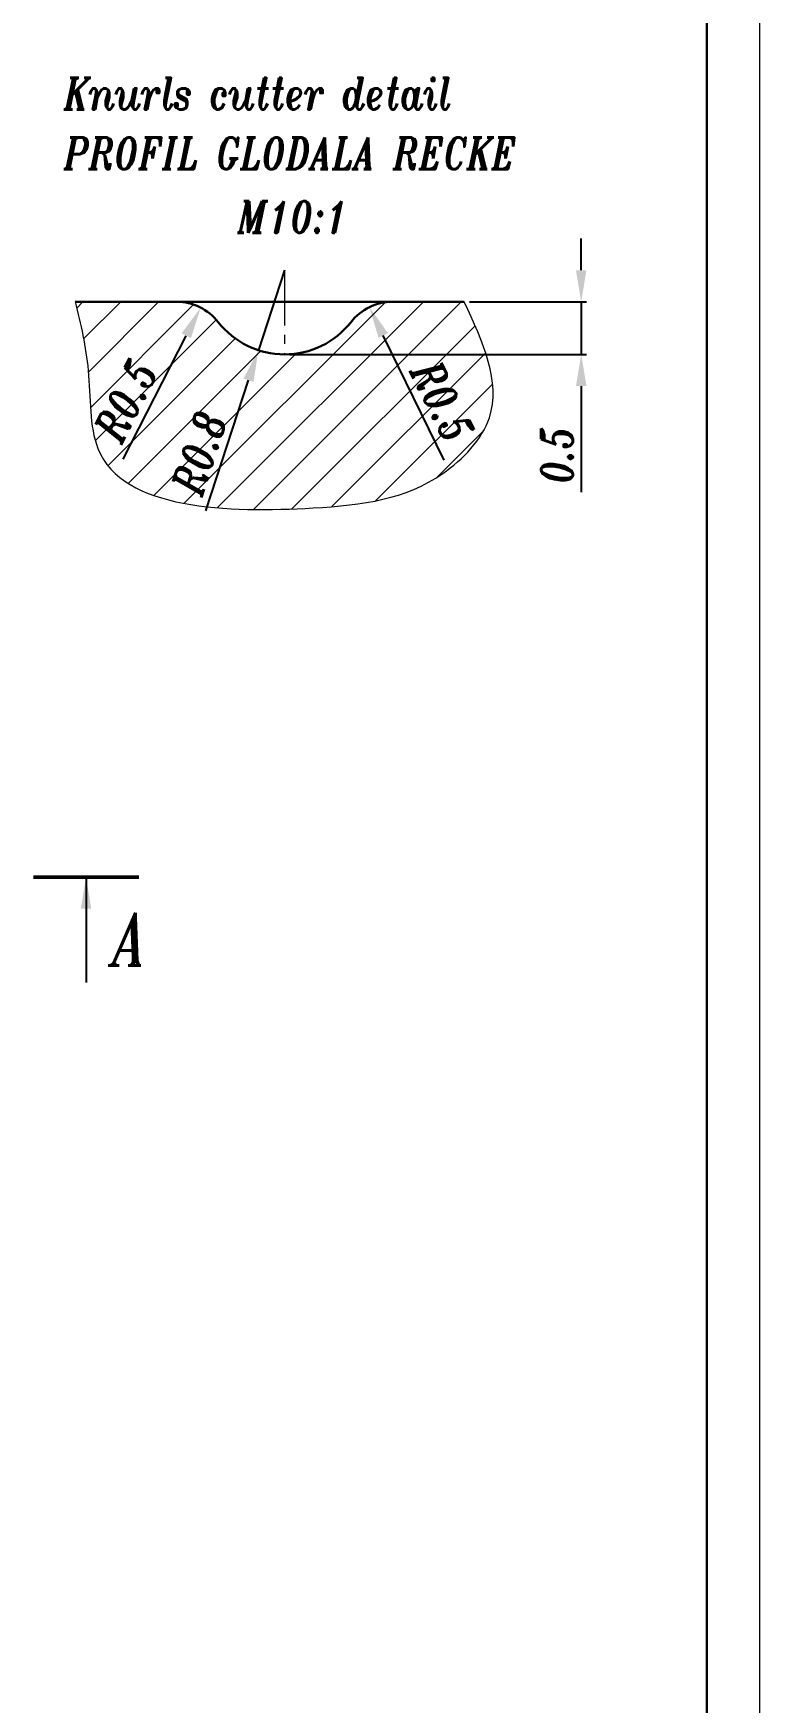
# Model space of a CAD drawing. Extents: x 407 to 892, y -26 to 445.
# Drawn here: x 634.7 to 703.7, y 105.2 to 263.8 of the extents above; entities that cross this region are included whole.
import ezdxf

# ---------------------------------------------------------------- set-up
doc = ezdxf.new("R2010")
doc.units = 0
doc.header["$LTSCALE"] = 7
doc.header["$MEASUREMENT"] = 0
doc.linetypes.add('CENTER2', pattern=[1.125, 0.75, -0.125, 0.125, -0.125])
doc.layers.get('0').update_dxf_attribs({"linetype": 'CONTINUOUS', "lineweight": 15})
for name, color, linetype, lineweight in [('1', 1, 'CENTER2', 15), ('3', 3, 'CONTINUOUS', 30), ('4', 5, 'CONTINUOUS', 50), ('8', 251, 'CONTINUOUS', 15)]:
    doc.layers.add(name, color=color, linetype=linetype, lineweight=lineweight)
doc.styles.add('ITALICT', font='ITALICT.shx', dxfattribs={"width": 0.8, "height": 3})
doc.dimstyles.get("Standard").update_dxf_attribs({"dimtxt": 3, "dimasz": 3, "dimexe": 0.5, "dimexo": 0.5, "dimgap": 0.8, "dimtad": 1, "dimdsep": 46, "dimtxsty": 'ITALICT', "dimcen": 0.09, "dimazin": 2, "dimtfac": 1, "dimtmove": 0, "dimatfit": 3, "dimfxl": 1, "dimtolj": 1, "dimtzin": 0, "dimarcsym": 0})

# ---------------------------------------------------------------- blocks, each defined once
blk = doc.blocks.new('*D43')
at = {"color": 0, "linetype": 'ByBlock', "lineweight": -2, "transparency": 16777216}
blk.add_line((643.2371026955557, 223.3249216910554), (649.246160536916, 235.0457473646774), dxfattribs=at)
at = {"color": 0, "transparency": 16777216}
blk.add_solid([(648.8012268074401, 235.2738569356618), (649.6910942663918, 234.817637793693), (650.6148179628224, 237.7153497415327)], dxfattribs=at)
at = {"color": 0, "transparency": 16777216, "insert": (643.5106077476935, 228.8998373659669), "char_height": 3, "attachment_point": 5, "rotation": 62.85659656064358, "style": 'ITALICT'}
blk.add_mtext('\\A1;R0.5', dxfattribs=at)
blk = doc.blocks.new('*D44')
at = {"color": 0, "linetype": 'ByBlock', "lineweight": -2, "transparency": 16777216}
for p, q in [((658.5806730189408, 241.2660124467741), (656.090715563262, 233.6633739660279)), ((651.0930152415074, 218.4037924439604), (655.1569815173826, 230.8123845357484))]:
    blk.add_line(p, q, dxfattribs=at)
at = {"color": 0, "transparency": 16777216}
blk.add_solid([(654.681816612336, 230.9680068767283), (655.6321464224292, 230.6567621947685), (656.090715563262, 233.6633739660279)], dxfattribs=at)
at = {"color": 0, "transparency": 16777216, "insert": (650.4723727932909, 223.8984565432222), "char_height": 3, "attachment_point": 5, "rotation": 71.86574318273574, "style": 'ITALICT'}
blk.add_mtext('\\A1;R0.8', dxfattribs=at)
blk = doc.blocks.new('*D45')
at = {"color": 0, "linetype": 'ByBlock', "lineweight": -2, "transparency": 16777216}
blk.add_line((673.726619292745, 223.2260592924677), (667.9505657655941, 235.0634465153195), dxfattribs=at)
at = {"color": 0, "transparency": 16777216}
blk.add_solid([(668.3999242827306, 235.2827110201463), (667.5012072484576, 234.8441820104927), (666.6349787366335, 237.7595976181382)], dxfattribs=at)
at = {"color": 0, "transparency": 16777216, "insert": (673.5634352224776, 228.8052940746873), "char_height": 3, "attachment_point": 5, "rotation": 296.0100637775754, "style": 'ITALICT'}
blk.add_mtext('\\A1;R0.5', dxfattribs=at)
blk = doc.blocks.new('*D46')
at = {"color": 0, "linetype": 'ByBlock', "lineweight": -2, "transparency": 16777216}
for p, q in [((686.7489528225282, 241.2660124467738), (686.7489528225282, 244.2660124467738)), ((676.1413316190495, 238.2660124467738), (687.2489528225282, 238.2660124467738)), ((686.7489528225282, 238.2660124467738), (686.7489528225282, 233.2660124467738)), ((659.0806730189408, 233.2660124467738), (687.2489528225282, 233.2660124467738)), ((686.7489528225282, 230.2660124467738), (686.7489528225282, 220.1802981610594))]:
    blk.add_line(p, q, dxfattribs=at)
at = {"color": 0, "transparency": 16777216}
for points in [[(686.2489528225282, 241.2660124467738), (687.2489528225282, 241.2660124467738), (686.7489528225282, 238.2660124467738)], [(686.2489528225282, 230.2660124467738), (687.2489528225282, 230.2660124467738), (686.7489528225282, 233.2660124467738)]]:
    blk.add_solid(points, dxfattribs=at)
at = {"color": 0, "transparency": 16777216, "insert": (684.4489528225282, 223.7231553039167), "char_height": 3, "attachment_point": 5, "rotation": 90, "style": 'ITALICT'}
blk.add_mtext('\\A1;0.5', dxfattribs=at)

msp = doc.modelspace()

# ---------------------------------------------------------------- hatches: boundary and pattern name
at = {"layer": '8'}
h = msp.add_hatch(dxfattribs=at)
h.set_pattern_fill('ANSI31', color=256, scale=0.8)
h.set_pattern_definition([(45, (-265.2686024642751, -66.5509358532995), (-1.79605122421383, 1.796051224213831), [])])
edge = h.paths.add_edge_path()
edge.add_spline(control_points=[(638.6914828097078, 238.2660124467738), (639.2045367800654, 236.1478643215443), (640.2957731127186, 231.6426848945527), (639.6068471646265, 218.5285086323135), (659.4325067511268, 218.0797848586359), (672.211723724452, 219.7804434749091), (680.2562570994161, 228.2884468671375), (677.4073060008893, 234.4479388328602), (675.6413316190494, 238.2660124467738)], knot_values=[0, 0, 0, 0, 6.632895291448506, 14.10778738865796, 35.31892369227178, 48.05635664949371, 54.96462401135783, 66.2297075500669, 66.2297075500669, 66.2297075500669, 66.2297075500669], degree=3, periodic=0)
edge.add_line((675.6413316190493, 238.2660124467738), (668.8276237849016, 238.2660124467738))
edge.add_arc((668.8276237849004, 233.2660124467738), 5.000000000000006, 89.99999999998697, 142.0201275551426)
edge.add_arc((658.5806730189408, 241.2660124467738), 8.000000000000021, 269.9999999999894, 322.0201275551513, ccw=False)
edge.add_arc((658.580673018938, 241.2660124467739), 8.000000000000068, 217.9798724448537, 270.0000000000098, ccw=False)
edge.add_arc((648.3337222529783, 233.2660124467738), 4.999999999999997, 37.97987244484904, 90)
edge.add_line((648.3337222529783, 238.2660124467738), (638.6914828097078, 238.2660124467738))
h.paths.add_polyline_path([(643.2154202797068, 223.3922260211015), (647.8101987809638, 232.3544625719728), (643.8057952156807, 234.4074487108323), (639.2110167144237, 225.445212159961)], flags=24)
h.paths.add_polyline_path([(651.0610609851012, 218.4668711685629), (654.1601687469007, 227.9294408490622), (649.8836846014813, 229.3300419178813), (646.7845768396818, 219.867472237382)], flags=25)
h.paths.add_polyline_path([(669.3330150967511, 232.3442860112697), (673.7496286939761, 223.2929215946642), (677.7938553482043, 225.2663021381051), (673.3772417509792, 234.3176665547107)], flags=24)

# ---------------------------------------------------------------- linework, layer by layer
msp.add_line((703.6903092636493, 441.0493454744743), (703.6903092636493, 21.04934547447432))
msp.add_spline([(638.6914828097078, 238.2660124467738), (639.9285988175201, 231.7495069468502), (640.8450023717045, 224.3310019498308), (661.2904081612053, 218.6831983596613), (673.601155567584, 221.9524026414497), (678.0272915107092, 227.2565028060367), (675.6413316190494, 238.2660124467738)], degree=3)
at = {"layer": '1'}
msp.add_line((658.5806730189406, 241.2660124467744), (658.5806730189408, 233.2660124467738), dxfattribs=at)
at = {"layer": '3'}
for p, q in [((698.6903092636492, 436.0493454744743), (698.6903092636493, 26.04934547447432)), ((675.6413316190493, 238.2660124467738), (638.6914828097078, 238.2660124467738))]:
    msp.add_line(p, q, dxfattribs=at)
for centre, radius, start, end in [((648.3337222529783, 233.2660124467738), 5, 37.97987244485029, 90), ((668.8276237849016, 233.2660124467738), 5, 90, 142.0201275551497), ((658.580673018939, 241.2660124467738), 8, 217.9798724448516, 270.000000000013), ((658.5806730189408, 241.2660124467738), 8, 269.999999999987, 322.0201275551497)]:
    msp.add_arc(centre, radius, start, end, dxfattribs=at)
at = {"layer": '4'}
msp.add_line((634.7237261496268, 183.6135335663492), (644.7237261496268, 183.6135335663492), dxfattribs=at)

# ---------------------------------------------------------------- texts
at = {"style": 'ITALICT', "width": 0.8}
for s, height, p in [('PROFIL GLODALA RECKE', 3, (637.6033580926779, 250.8745675618708)), ('M10:1', 3, (654.0982328343632, 244.8301686251556)), ('A', 5, (642.1804290482834, 175.215806015111))]:
    msp.add_text(s, height=height, dxfattribs=at).set_placement(p)
at = {"layer": '8', "style": 'ITALICT', "width": 0.8}
msp.add_text('Knurls cutter detail', height=3, dxfattribs=at).set_placement((637.6033580926779, 256.5358735578301))

# ---------------------------------------------------------------- dimensions: what is measured, and where the dimension line sits
dim = msp.add_linear_dim(base=(686.7489528225282, 238.2660124467738), p1=(658.5806730189408, 233.2660124467738), p2=(675.6413316190495, 238.2660124467738), angle=90, dimstyle='Standard', override={"dimlfac": 0.1, "dimtzin": 0, "dimarcsym": 1})
dim.commit()
dim.dimension.update_dxf_attribs({"geometry": '*D46', "text_midpoint": (686.7489528225282, 223.7231553039167), "dimtype": 160})
dim = msp.add_radius_dim(center=(658.5806730189408, 241.2660124467741), mpoint=(656.090715563262, 233.6633739660279), dimstyle='Standard', override={"dimlfac": 0.1, "dimtzin": 0, "dimarcsym": 1})
dim.commit()
dim.dimension.update_dxf_attribs({"geometry": '*D44', "text_midpoint": (650.4723727932909, 223.8984565432222)})
for center, mpoint, picture, middle in [((648.333722252979, 233.266012446775), (650.6148179628224, 237.7153497415327), '*D43', (645.5573029032826, 227.8505333394387)), ((668.8276237849011, 233.2660124467738), (666.6349787366335, 237.7595976181382), '*D45', (671.49638604365, 227.7966773524842))]:
    dim = msp.add_radius_dim(center=center, mpoint=mpoint, dimstyle='Standard', override={"dimlfac": 0.1, "dimtzin": 0, "dimarcsym": 1})
    dim.commit()
    dim.dimension.update_dxf_attribs({"geometry": picture, "text_midpoint": middle, "dimtype": 164})

# ---------------------------------------------------------------- leaders
msp.add_leader([(639.7237261496268, 183.6135335663492), (639.7237261496268, 173.6135335663492)], dimstyle='Standard', override={"dimgap": 0.8, "dimtad": 0})

doc.saveas('drawing.dxf')
